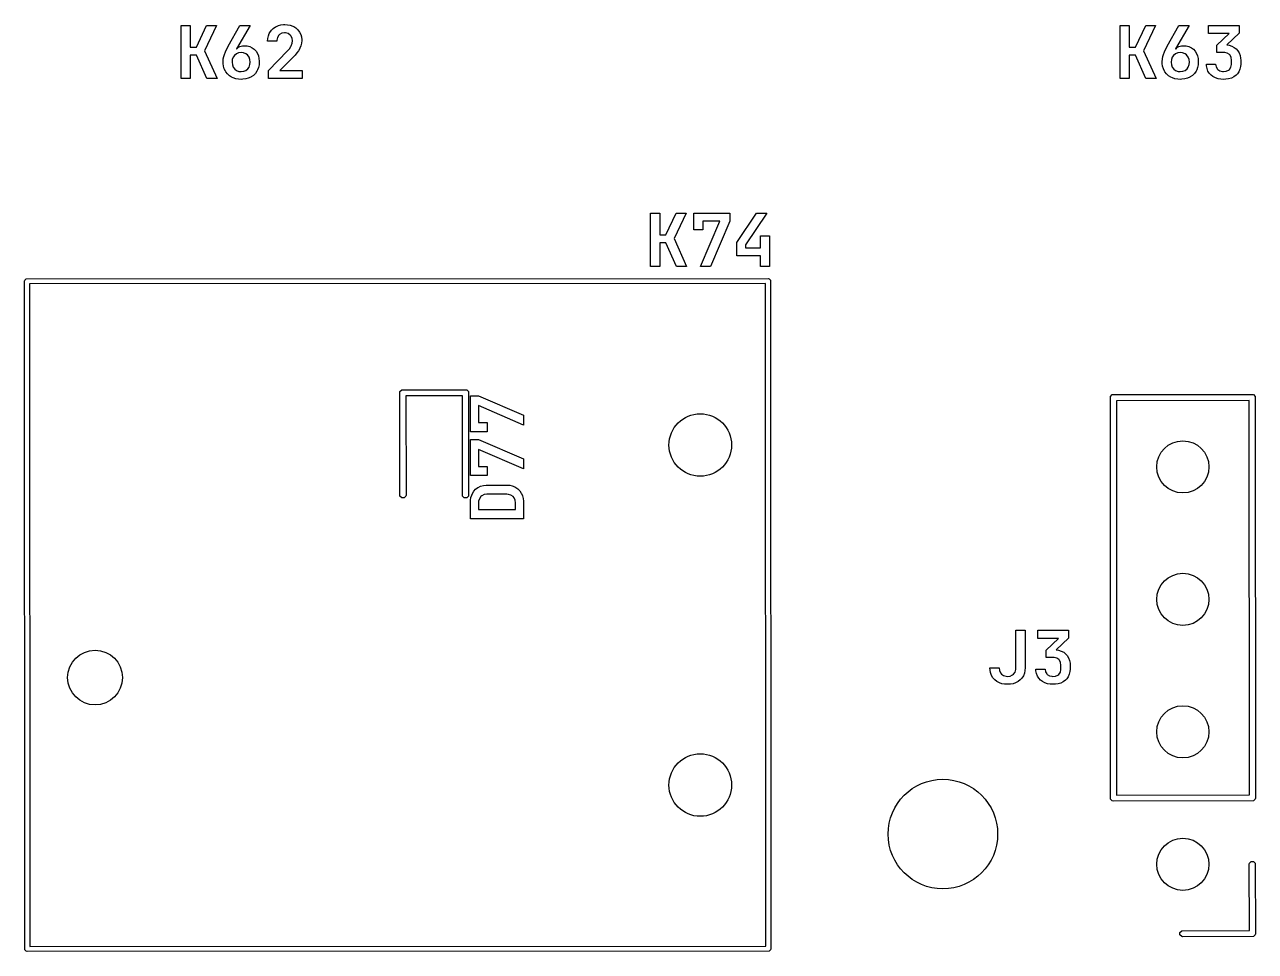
# Model space of a CAD drawing. Extents: x 0.7 to 11, y -6.1 to -1.6.
# Drawn here: x 6.256 to 7.185, y -5.774 to -5.074 of the extents above; entities that cross this region are included whole.
import ezdxf

# ---------------------------------------------------------------- set-up
doc = ezdxf.new("R2010")
doc.units = 0
doc.header["$MEASUREMENT"] = 0
doc.layers.add('BLACK', color=7, linetype='CONTINUOUS')

msp = doc.modelspace()

# ---------------------------------------------------------------- linework, layer by layer
at = {"layer": 'BLACK', "linetype": 'CONTINUOUS'}
for p, q in [((6.37393, -5.11476), (6.37393, -5.07453)), ((6.37393, -5.07453), (6.38083, -5.07453)), ((6.38083, -5.07453), (6.38083, -5.09094)), ((6.38556, -5.09094), (6.39319, -5.07453)), ((6.40066, -5.07453), (6.39162, -5.09371)), ((6.39319, -5.07453), (6.40066, -5.07453)), ((6.40951, -5.09033), (6.41821, -5.07453)), ((6.42601, -5.07453), (6.41568, -5.09226)), ((6.41821, -5.07453), (6.42601, -5.07453)), ((6.44057, -5.08062), (6.44096, -5.07991)), ((6.44096, -5.07991), (6.44212, -5.07827)), ((6.44212, -5.07827), (6.44352, -5.07688)), ((6.44352, -5.07688), (6.44517, -5.07574)), ((6.44517, -5.07574), (6.44552, -5.07554)), ((6.44552, -5.07554), (6.44744, -5.07471)), ((6.44744, -5.07471), (6.44932, -5.07423)), ((6.44932, -5.07423), (6.45135, -5.074)), ((6.45214, -5.08016), (6.45011, -5.08044)), ((6.45135, -5.074), (6.4523, -5.07397)), ((6.45278, -5.08018), (6.45214, -5.08016)), ((6.4523, -5.07397), (6.45439, -5.07409)), ((6.45478, -5.08069), (6.45278, -5.08018)), ((6.45439, -5.07409), (6.45631, -5.07444)), ((6.45631, -5.07444), (6.45825, -5.07511)), ((6.45825, -5.07511), (6.45898, -5.07545)), ((6.45898, -5.07545), (6.46062, -5.0765)), ((6.46062, -5.0765), (6.46215, -5.07792)), ((6.46215, -5.07792), (6.46339, -5.07962)), ((6.46339, -5.07962), (6.46423, -5.08138)), ((7.08259, -5.11476), (7.08259, -5.07453)), ((7.08259, -5.07453), (7.08949, -5.07453)), ((7.08949, -5.07453), (7.08949, -5.09094)), ((7.09422, -5.09094), (7.10186, -5.07453)), ((7.10932, -5.07453), (7.10028, -5.09371)), ((7.10186, -5.07453), (7.10932, -5.07453)), ((7.11817, -5.09033), (7.12688, -5.07453)), ((7.13467, -5.07453), (7.12434, -5.09226)), ((7.12688, -5.07453), (7.13467, -5.07453)), ((7.14917, -5.0806), (7.14917, -5.07453)), ((7.14917, -5.07453), (7.17243, -5.07453)), ((7.17243, -5.07453), (7.17243, -5.08035)), ((6.43926, -5.08647), (6.43941, -5.08443)), ((6.44616, -5.08647), (6.43926, -5.08647)), ((6.43941, -5.08443), (6.43982, -5.08254)), ((6.43982, -5.08254), (6.44057, -5.08062)), ((6.4462, -5.08561), (6.44616, -5.08647)), ((6.44668, -5.08363), (6.4462, -5.08561)), ((6.44779, -5.0819), (6.44668, -5.08363)), ((6.44833, -5.0814), (6.44779, -5.0819)), ((6.45011, -5.08044), (6.44833, -5.0814)), ((6.45636, -5.08184), (6.45478, -5.08069)), ((6.45681, -5.08239), (6.45636, -5.08184)), ((6.45768, -5.08419), (6.45681, -5.08239)), ((6.45708, -5.08995), (6.45772, -5.08808)), ((6.45794, -5.08621), (6.45768, -5.08419)), ((6.45772, -5.08808), (6.45794, -5.08621)), ((6.46423, -5.08138), (6.46475, -5.08332)), ((6.4648, -5.08799), (6.46435, -5.08991)), ((6.46475, -5.08332), (6.46497, -5.08544)), ((6.46498, -5.08589), (6.4648, -5.08799)), ((6.46497, -5.08544), (6.46498, -5.08589)), ((7.16487, -5.0806), (7.14917, -5.0806)), ((7.15562, -5.08945), (7.16487, -5.0806)), ((7.15562, -5.09498), (7.15562, -5.08945)), ((7.17243, -5.08035), (7.16316, -5.08925)), ((7.16316, -5.08925), (7.16481, -5.08953)), ((6.38083, -5.09094), (6.38556, -5.09094)), ((6.38552, -5.09696), (6.38083, -5.09696)), ((6.38083, -5.09696), (6.38083, -5.11476)), ((6.39343, -5.11476), (6.38552, -5.09696)), ((6.39162, -5.09371), (6.40108, -5.11476)), ((6.40585, -5.09992), (6.40626, -5.09802)), ((6.40626, -5.09802), (6.4067, -5.09655)), ((6.4067, -5.09655), (6.40742, -5.09464)), ((6.40742, -5.09464), (6.40828, -5.0927)), ((6.40828, -5.0927), (6.40919, -5.09093)), ((6.40919, -5.09093), (6.40951, -5.09033)), ((6.41331, -5.09849), (6.41264, -5.10038)), ((6.41419, -5.09721), (6.41331, -5.09849)), ((6.41571, -5.09597), (6.41419, -5.09721)), ((6.41568, -5.09226), (6.4159, -5.09241)), ((6.41739, -5.0953), (6.41571, -5.09597)), ((6.4159, -5.09241), (6.41732, -5.09107)), ((6.41732, -5.09107), (6.41832, -5.09056)), ((6.41931, -5.09508), (6.41739, -5.0953)), ((6.41832, -5.09056), (6.4202, -5.09002)), ((6.42103, -5.09525), (6.41931, -5.09508)), ((6.4202, -5.09002), (6.4218, -5.0899)), ((6.42293, -5.09597), (6.42103, -5.09525)), ((6.4218, -5.0899), (6.42383, -5.09005)), ((6.42413, -5.0969), (6.42293, -5.09597)), ((6.42383, -5.09005), (6.42586, -5.09056)), ((6.4253, -5.09849), (6.42413, -5.0969)), ((6.42597, -5.10038), (6.4253, -5.09849)), ((6.42586, -5.09056), (6.42768, -5.09143)), ((6.42768, -5.09143), (6.42925, -5.09262)), ((6.42925, -5.09262), (6.43057, -5.0941)), ((6.43057, -5.0941), (6.43154, -5.09571)), ((6.43154, -5.09571), (6.43227, -5.09752)), ((6.43227, -5.09752), (6.43273, -5.09953)), ((6.43988, -5.10854), (6.45436, -5.09373)), ((6.45868, -5.09847), (6.44856, -5.10853)), ((6.45436, -5.09373), (6.45571, -5.09218)), ((6.45571, -5.09218), (6.45679, -5.09053)), ((6.45679, -5.09053), (6.45708, -5.08995)), ((6.46007, -5.09702), (6.45868, -5.09847)), ((6.46143, -5.09539), (6.46007, -5.09702)), ((6.46255, -5.09379), (6.46143, -5.09539)), ((6.46351, -5.09203), (6.46255, -5.09379)), ((6.4636, -5.09184), (6.46351, -5.09203)), ((6.46435, -5.08991), (6.4636, -5.09184)), ((7.08949, -5.09094), (7.09422, -5.09094)), ((7.09418, -5.09696), (7.08949, -5.09696)), ((7.08949, -5.09696), (7.08949, -5.11476)), ((7.1021, -5.11476), (7.09418, -5.09696)), ((7.10028, -5.09371), (7.10974, -5.11476)), ((7.11451, -5.09992), (7.11492, -5.09802)), ((7.11492, -5.09802), (7.11537, -5.09655)), ((7.11537, -5.09655), (7.11608, -5.09464)), ((7.11608, -5.09464), (7.11694, -5.0927)), ((7.11694, -5.0927), (7.11785, -5.09093)), ((7.11785, -5.09093), (7.11817, -5.09033)), ((7.12197, -5.09849), (7.1213, -5.10038)), ((7.12285, -5.09721), (7.12197, -5.09849)), ((7.12438, -5.09597), (7.12285, -5.09721)), ((7.12434, -5.09226), (7.12456, -5.09241)), ((7.12605, -5.0953), (7.12438, -5.09597)), ((7.12456, -5.09241), (7.12598, -5.09107)), ((7.12598, -5.09107), (7.12698, -5.09056)), ((7.12797, -5.09508), (7.12605, -5.0953)), ((7.12698, -5.09056), (7.12886, -5.09002)), ((7.1297, -5.09525), (7.12797, -5.09508)), ((7.12886, -5.09002), (7.13046, -5.0899)), ((7.13159, -5.09597), (7.1297, -5.09525)), ((7.13046, -5.0899), (7.13249, -5.09005)), ((7.13279, -5.0969), (7.13159, -5.09597)), ((7.13249, -5.09005), (7.13452, -5.09056)), ((7.13396, -5.09849), (7.13279, -5.0969)), ((7.13463, -5.10038), (7.13396, -5.09849)), ((7.13452, -5.09056), (7.13634, -5.09143)), ((7.13634, -5.09143), (7.13791, -5.09262)), ((7.13791, -5.09262), (7.13923, -5.0941)), ((7.13923, -5.0941), (7.1402, -5.09571)), ((7.1402, -5.09571), (7.14093, -5.09752)), ((7.14093, -5.09752), (7.14139, -5.09953)), ((7.16065, -5.09498), (7.15562, -5.09498)), ((7.1615, -5.09502), (7.16065, -5.09498)), ((7.16343, -5.09547), (7.1615, -5.09502)), ((7.16506, -5.09651), (7.16343, -5.09547)), ((7.16481, -5.08953), (7.16688, -5.09019)), ((7.16552, -5.09702), (7.16506, -5.09651)), ((7.16639, -5.09873), (7.16552, -5.09702)), ((7.16666, -5.10072), (7.16639, -5.09873)), ((7.16688, -5.09019), (7.16872, -5.09115)), ((7.16872, -5.09115), (7.1701, -5.0922)), ((7.1701, -5.0922), (7.17144, -5.09367)), ((7.17144, -5.09367), (7.17246, -5.09536)), ((7.17246, -5.09536), (7.17314, -5.09726)), ((7.17314, -5.09726), (7.1735, -5.09939)), ((6.40568, -5.10198), (6.40585, -5.09992)), ((6.4057, -5.1023), (6.40568, -5.10198)), ((6.40573, -5.10322), (6.4057, -5.1023)), ((6.40601, -5.10531), (6.40573, -5.10322)), ((6.40655, -5.10724), (6.40601, -5.10531)), ((6.40737, -5.109), (6.40655, -5.10724)), ((6.41264, -5.10038), (6.41245, -5.1023)), ((6.41245, -5.1023), (6.41267, -5.10432)), ((6.41267, -5.10432), (6.41331, -5.10607)), ((6.41331, -5.10607), (6.41449, -5.10766)), ((6.41449, -5.10766), (6.41571, -5.10858)), ((6.42293, -5.10858), (6.42443, -5.10735)), ((6.42443, -5.10735), (6.4253, -5.10607)), ((6.4253, -5.10607), (6.42597, -5.1042)), ((6.42616, -5.1023), (6.42597, -5.10038)), ((6.42597, -5.1042), (6.42616, -5.1023)), ((6.43239, -5.10632), (6.43172, -5.10816)), ((6.43279, -5.10433), (6.43239, -5.10632)), ((6.43273, -5.09953), (6.43291, -5.1015)), ((6.43293, -5.10219), (6.43279, -5.10433)), ((6.43291, -5.1015), (6.43293, -5.10219)), ((7.11435, -5.10198), (7.11451, -5.09992)), ((7.11436, -5.1023), (7.11435, -5.10198)), ((7.11439, -5.10322), (7.11436, -5.1023)), ((7.11467, -5.10531), (7.11439, -5.10322)), ((7.11522, -5.10724), (7.11467, -5.10531)), ((7.11603, -5.109), (7.11522, -5.10724)), ((7.1213, -5.10038), (7.12112, -5.1023)), ((7.12112, -5.1023), (7.12133, -5.10432)), ((7.12133, -5.10432), (7.12197, -5.10607)), ((7.12197, -5.10607), (7.12315, -5.10766)), ((7.12315, -5.10766), (7.12438, -5.10858)), ((7.13159, -5.10858), (7.13309, -5.10735)), ((7.13309, -5.10735), (7.13396, -5.10607)), ((7.13396, -5.10607), (7.13463, -5.1042)), ((7.13482, -5.1023), (7.13463, -5.10038)), ((7.13463, -5.1042), (7.13482, -5.1023)), ((7.14105, -5.10632), (7.14038, -5.10816)), ((7.14145, -5.10433), (7.14105, -5.10632)), ((7.14139, -5.09953), (7.14158, -5.1015)), ((7.14159, -5.10219), (7.14145, -5.10433)), ((7.14158, -5.1015), (7.14159, -5.10219)), ((7.14781, -5.10505), (7.14775, -5.10374)), ((7.14775, -5.10374), (7.15465, -5.10374)), ((7.14816, -5.10716), (7.14781, -5.10505)), ((7.14885, -5.10905), (7.14816, -5.10716)), ((7.15465, -5.10374), (7.15496, -5.10578)), ((7.15496, -5.10578), (7.15597, -5.10751)), ((7.15597, -5.10751), (7.15626, -5.1078)), ((7.15626, -5.1078), (7.1579, -5.10882)), ((7.16441, -5.10831), (7.16505, -5.1078)), ((7.16505, -5.1078), (7.1662, -5.10616)), ((7.1662, -5.10616), (7.16664, -5.10421)), ((7.16664, -5.10421), (7.16666, -5.10374)), ((7.16666, -5.10374), (7.16666, -5.10072)), ((7.17298, -5.10772), (7.1722, -5.10956)), ((7.17343, -5.10567), (7.17298, -5.10772)), ((7.17355, -5.10374), (7.17343, -5.10567)), ((7.1735, -5.09939), (7.17355, -5.1007)), ((7.17355, -5.1007), (7.17355, -5.10374)), ((6.38083, -5.11476), (6.37393, -5.11476)), ((6.40108, -5.11476), (6.39343, -5.11476)), ((6.4077, -5.10955), (6.40737, -5.109)), ((6.40897, -5.11121), (6.4077, -5.10955)), ((6.41052, -5.11262), (6.40897, -5.11121)), ((6.41214, -5.11366), (6.41052, -5.11262)), ((6.41333, -5.11422), (6.41214, -5.11366)), ((6.41525, -5.11485), (6.41333, -5.11422)), ((6.41734, -5.11521), (6.41525, -5.11485)), ((6.41571, -5.10858), (6.41761, -5.10929)), ((6.41933, -5.11531), (6.41734, -5.11521)), ((6.41761, -5.10929), (6.41931, -5.10946)), ((6.41931, -5.10946), (6.42126, -5.10924)), ((6.4206, -5.11527), (6.41933, -5.11531)), ((6.42274, -5.115), (6.4206, -5.11527)), ((6.42126, -5.10924), (6.42293, -5.10858)), ((6.42472, -5.11448), (6.42274, -5.115)), ((6.42651, -5.1137), (6.42472, -5.11448)), ((6.42689, -5.11349), (6.42651, -5.1137)), ((6.4286, -5.11229), (6.42689, -5.11349)), ((6.43005, -5.11083), (6.4286, -5.11229)), ((6.43123, -5.10911), (6.43005, -5.11083)), ((6.43172, -5.10816), (6.43123, -5.10911)), ((6.43988, -5.11476), (6.43988, -5.10854)), ((6.46544, -5.11476), (6.43988, -5.11476)), ((6.44856, -5.10853), (6.46544, -5.10853)), ((6.46544, -5.10853), (6.46544, -5.11476)), ((7.08949, -5.11476), (7.08259, -5.11476)), ((7.10974, -5.11476), (7.1021, -5.11476)), ((7.11636, -5.10955), (7.11603, -5.109)), ((7.11763, -5.11121), (7.11636, -5.10955)), ((7.11918, -5.11262), (7.11763, -5.11121)), ((7.1208, -5.11366), (7.11918, -5.11262)), ((7.12199, -5.11422), (7.1208, -5.11366)), ((7.12391, -5.11485), (7.12199, -5.11422)), ((7.126, -5.11521), (7.12391, -5.11485)), ((7.12438, -5.10858), (7.12628, -5.10929)), ((7.12799, -5.11531), (7.126, -5.11521)), ((7.12628, -5.10929), (7.12797, -5.10946)), ((7.12797, -5.10946), (7.12992, -5.10924)), ((7.12926, -5.11527), (7.12799, -5.11531)), ((7.13141, -5.115), (7.12926, -5.11527)), ((7.12992, -5.10924), (7.13159, -5.10858)), ((7.13338, -5.11448), (7.13141, -5.115)), ((7.13517, -5.1137), (7.13338, -5.11448)), ((7.13555, -5.11349), (7.13517, -5.1137)), ((7.13726, -5.11229), (7.13555, -5.11349)), ((7.13871, -5.11083), (7.13726, -5.11229)), ((7.1399, -5.10911), (7.13871, -5.11083)), ((7.14038, -5.10816), (7.1399, -5.10911)), ((7.14987, -5.11074), (7.14885, -5.10905)), ((7.15122, -5.11221), (7.14987, -5.11074)), ((7.15261, -5.11326), (7.15122, -5.11221)), ((7.15445, -5.11422), (7.15261, -5.11326)), ((7.15653, -5.11488), (7.15445, -5.11422)), ((7.15849, -5.1152), (7.15653, -5.11488)), ((7.1579, -5.10882), (7.15981, -5.10926)), ((7.16063, -5.11531), (7.15849, -5.1152)), ((7.15981, -5.10926), (7.16065, -5.10929)), ((7.16244, -5.11524), (7.16063, -5.11531)), ((7.16065, -5.10929), (7.16258, -5.10908)), ((7.16444, -5.11494), (7.16244, -5.11524)), ((7.16258, -5.10908), (7.16441, -5.10831)), ((7.16656, -5.11433), (7.16444, -5.11494)), ((7.16844, -5.11342), (7.16656, -5.11433)), ((7.17008, -5.11221), (7.16844, -5.11342)), ((7.17108, -5.11118), (7.17008, -5.11221)), ((7.1722, -5.10956), (7.17108, -5.11118)), ((6.72826, -5.2565), (6.72826, -5.21626)), ((6.72826, -5.21626), (6.73516, -5.21626)), ((6.73516, -5.21626), (6.73516, -5.23267)), ((6.73989, -5.23267), (6.74752, -5.21626)), ((6.75499, -5.21626), (6.74595, -5.23544)), ((6.74752, -5.21626), (6.75499, -5.21626)), ((6.76081, -5.2289), (6.76081, -5.21626)), ((6.76081, -5.21626), (6.78797, -5.21626)), ((6.78797, -5.21626), (6.78797, -5.22234)), ((6.79342, -5.23855), (6.80828, -5.21626)), ((6.81593, -5.21626), (6.79999, -5.24035)), ((6.80828, -5.21626), (6.81593, -5.21626)), ((6.76583, -5.2565), (6.78056, -5.22233)), ((6.78056, -5.22233), (6.76771, -5.22233)), ((6.76771, -5.22233), (6.76771, -5.2289)), ((6.78797, -5.22234), (6.77336, -5.2565)), ((6.73516, -5.23267), (6.73989, -5.23267)), ((6.74595, -5.23544), (6.75541, -5.2565)), ((6.76771, -5.2289), (6.76081, -5.2289)), ((6.81122, -5.24245), (6.81122, -5.23335)), ((6.81122, -5.23335), (6.81811, -5.23335)), ((6.81811, -5.23335), (6.81811, -5.2565)), ((6.73985, -5.2387), (6.73516, -5.2387)), ((6.73516, -5.2387), (6.73516, -5.2565)), ((6.74777, -5.2565), (6.73985, -5.2387)), ((6.79342, -5.24851), (6.79342, -5.23855)), ((6.79999, -5.24035), (6.79999, -5.24245)), ((6.79999, -5.24245), (6.81122, -5.24245)), ((6.73516, -5.2565), (6.72826, -5.2565)), ((6.75541, -5.2565), (6.74777, -5.2565)), ((6.77336, -5.2565), (6.76583, -5.2565)), ((6.81122, -5.24851), (6.79342, -5.24851)), ((6.81122, -5.2565), (6.81122, -5.24851)), ((6.81811, -5.2565), (6.81122, -5.2565)), ((6.25606, -5.26696), (6.25712, -5.2659)), ((6.25712, -5.2659), (6.81693, -5.26575)), ((6.81693, -5.26575), (6.81768, -5.2659)), ((6.81768, -5.2659), (6.81875, -5.26696)), ((6.25591, -5.26772), (6.25606, -5.26696)), ((6.25606, -5.77241), (6.25591, -5.26772)), ((6.81496, -5.26954), (6.25969, -5.26968)), ((6.25969, -5.26968), (6.25984, -5.76983)), ((6.81511, -5.76969), (6.81496, -5.26954)), ((6.81875, -5.26696), (6.8189, -5.77165)), ((6.53898, -5.35197), (6.53916, -5.35106)), ((6.53916, -5.43004), (6.53898, -5.35197)), ((6.53916, -5.35106), (6.54043, -5.34979)), ((6.54043, -5.34979), (6.58858, -5.34961)), ((6.58623, -5.35416), (6.54353, -5.35432)), ((6.54353, -5.35432), (6.5437, -5.42913)), ((6.5864, -5.43004), (6.58623, -5.35416)), ((6.58858, -5.34961), (6.58949, -5.34979)), ((6.58949, -5.34979), (6.59077, -5.35106)), ((6.59077, -5.35106), (6.59094, -5.42913)), ((6.59225, -5.38134), (6.59225, -5.35419)), ((6.59225, -5.35419), (6.59832, -5.35419)), ((6.59832, -5.35419), (6.63248, -5.36879)), ((7.0752, -5.35551), (7.07538, -5.35461)), ((7.07538, -5.65878), (7.0752, -5.35551)), ((7.07538, -5.35461), (7.07666, -5.35333)), ((7.07666, -5.35333), (7.18228, -5.35315)), ((7.17992, -5.3577), (7.07974, -5.35787)), ((7.07974, -5.35787), (7.07992, -5.65569)), ((7.1801, -5.65552), (7.17992, -5.3577)), ((7.18228, -5.35315), (7.18319, -5.35333)), ((7.18319, -5.35333), (7.18447, -5.35461)), ((7.18447, -5.35461), (7.18465, -5.65787)), ((6.63248, -5.37632), (6.59832, -5.3616)), ((6.59832, -5.3616), (6.59832, -5.37445)), ((6.59832, -5.37445), (6.60488, -5.37445)), ((6.60488, -5.37445), (6.60488, -5.38134)), ((6.63248, -5.36879), (6.63248, -5.37632)), ((6.60488, -5.38134), (6.59225, -5.38134)), ((6.59225, -5.41438), (6.59225, -5.38723)), ((6.59225, -5.38723), (6.59832, -5.38723)), ((6.59832, -5.38723), (6.63248, -5.40183)), ((6.63248, -5.40936), (6.59832, -5.39464)), ((6.59832, -5.39464), (6.59832, -5.40749)), ((6.63248, -5.40183), (6.63248, -5.40936)), ((6.60488, -5.41438), (6.59225, -5.41438)), ((6.59832, -5.40749), (6.60488, -5.40749)), ((6.60488, -5.40749), (6.60488, -5.41438)), ((6.59624, -5.42473), (6.59782, -5.42351)), ((6.59782, -5.42351), (6.59817, -5.4233)), ((6.59817, -5.4233), (6.60002, -5.42241)), ((6.60002, -5.42241), (6.60208, -5.42186)), ((6.60208, -5.42186), (6.60409, -5.42164)), ((6.60409, -5.42164), (6.6048, -5.42162)), ((6.6048, -5.42162), (6.61987, -5.42162)), ((6.61987, -5.42162), (6.62193, -5.42176)), ((6.62193, -5.42176), (6.62384, -5.42215)), ((6.62384, -5.42215), (6.62578, -5.4229)), ((6.62578, -5.4229), (6.62651, -5.4233)), ((6.62651, -5.4233), (6.62816, -5.42447)), ((6.54043, -5.43132), (6.53916, -5.43004)), ((6.54224, -5.43132), (6.54043, -5.43132)), ((6.54352, -5.43004), (6.54224, -5.43132)), ((6.5437, -5.42913), (6.54352, -5.43004)), ((6.58768, -5.43132), (6.5864, -5.43004)), ((6.58949, -5.43132), (6.58768, -5.43132)), ((6.59077, -5.43004), (6.58949, -5.43132)), ((6.59094, -5.42913), (6.59077, -5.43004)), ((6.59225, -5.43504), (6.59234, -5.43307)), ((6.59234, -5.43307), (6.59269, -5.43101)), ((6.59269, -5.43101), (6.59328, -5.42912)), ((6.59328, -5.42912), (6.59381, -5.42796)), ((6.59381, -5.42796), (6.5949, -5.42622)), ((6.5949, -5.42622), (6.59624, -5.42473)), ((6.59904, -5.43194), (6.59851, -5.4338)), ((6.60016, -5.4303), (6.59904, -5.43194)), ((6.60097, -5.4296), (6.60016, -5.4303)), ((6.60278, -5.42877), (6.60097, -5.4296)), ((6.6048, -5.42852), (6.60278, -5.42877)), ((6.61987, -5.42852), (6.6048, -5.42852)), ((6.62093, -5.42858), (6.61987, -5.42852)), ((6.62293, -5.42915), (6.62093, -5.42858)), ((6.62455, -5.4303), (6.62293, -5.42915)), ((6.62523, -5.43113), (6.62455, -5.4303)), ((6.62605, -5.43298), (6.62523, -5.43113)), ((6.6263, -5.43504), (6.62605, -5.43298)), ((6.62816, -5.42447), (6.62956, -5.4259)), ((6.62956, -5.4259), (6.63071, -5.42759)), ((6.63071, -5.42759), (6.63091, -5.42796)), ((6.63091, -5.42796), (6.63167, -5.42973)), ((6.63167, -5.42973), (6.63218, -5.43168)), ((6.63218, -5.43168), (6.63244, -5.43379)), ((6.59225, -5.447), (6.59225, -5.43504)), ((6.59851, -5.4338), (6.59843, -5.43504)), ((6.59843, -5.43504), (6.59843, -5.44011)), ((6.59843, -5.44011), (6.6263, -5.44011)), ((6.6263, -5.44011), (6.6263, -5.43504)), ((6.63244, -5.43379), (6.63248, -5.43504)), ((6.63248, -5.43504), (6.63248, -5.447)), ((6.63248, -5.447), (6.59225, -5.447)), ((7.0039, -5.55959), (7.0039, -5.53122)), ((7.0039, -5.53122), (7.0108, -5.53122)), ((7.0108, -5.53122), (7.0108, -5.55959)), ((7.02045, -5.53729), (7.02045, -5.53122)), ((7.02045, -5.53122), (7.0437, -5.53122)), ((7.0437, -5.53122), (7.0437, -5.53704)), ((7.03614, -5.53729), (7.02045, -5.53729)), ((7.02689, -5.54615), (7.03614, -5.53729)), ((7.0437, -5.53704), (7.03444, -5.54595)), ((7.02689, -5.55168), (7.02689, -5.54615)), ((7.03192, -5.55168), (7.02689, -5.55168)), ((7.03278, -5.55171), (7.03192, -5.55168)), ((7.03471, -5.55216), (7.03278, -5.55171)), ((7.03444, -5.54595), (7.03608, -5.54622)), ((7.03634, -5.55321), (7.03471, -5.55216)), ((7.03608, -5.54622), (7.03816, -5.54688)), ((7.0368, -5.55371), (7.03634, -5.55321)), ((7.03767, -5.55542), (7.0368, -5.55371)), ((7.03816, -5.54688), (7.03999, -5.54784)), ((7.03999, -5.54784), (7.04137, -5.5489)), ((7.04137, -5.5489), (7.04272, -5.55037)), ((7.04272, -5.55037), (7.04373, -5.55205)), ((7.04373, -5.55205), (7.04442, -5.55396)), ((6.98447, -5.56126), (6.98438, -5.55952)), ((6.98438, -5.55952), (6.99128, -5.55952)), ((6.9848, -5.56319), (6.98447, -5.56126)), ((6.99128, -5.55952), (6.99147, -5.56145)), ((6.99147, -5.56145), (6.99222, -5.56332)), ((7.00222, -5.5643), (7.00331, -5.56271)), ((7.00331, -5.56271), (7.00382, -5.56085)), ((7.00382, -5.56085), (7.0039, -5.55959)), ((7.01067, -5.56166), (7.0103, -5.56356)), ((7.0108, -5.55959), (7.01067, -5.56166)), ((7.01908, -5.56174), (7.01903, -5.56044)), ((7.01903, -5.56044), (7.02592, -5.56044)), ((7.01944, -5.56385), (7.01908, -5.56174)), ((7.02592, -5.56044), (7.02623, -5.56247)), ((7.02623, -5.56247), (7.02725, -5.5642)), ((7.03633, -5.56449), (7.03748, -5.56286)), ((7.03748, -5.56286), (7.03792, -5.56091)), ((7.03793, -5.55742), (7.03767, -5.55542)), ((7.03792, -5.56091), (7.03793, -5.56044)), ((7.03793, -5.56044), (7.03793, -5.55742)), ((7.0447, -5.56236), (7.04425, -5.56441)), ((7.04442, -5.55396), (7.04477, -5.55608)), ((7.04483, -5.56044), (7.0447, -5.56236)), ((7.04477, -5.55608), (7.04483, -5.55739)), ((7.04483, -5.55739), (7.04483, -5.56044)), ((6.9855, -5.56524), (6.9848, -5.56319)), ((6.98655, -5.56705), (6.9855, -5.56524)), ((6.98793, -5.56864), (6.98655, -5.56705)), ((6.9896, -5.56995), (6.98793, -5.56864)), ((6.99153, -5.57094), (6.9896, -5.56995)), ((6.99337, -5.57153), (6.99153, -5.57094)), ((6.99222, -5.56332), (6.99296, -5.56426)), ((6.99296, -5.56426), (6.99454, -5.56538)), ((6.99539, -5.57189), (6.99337, -5.57153)), ((6.99454, -5.56538), (6.99653, -5.56592)), ((6.99759, -5.572), (6.99539, -5.57189)), ((6.99653, -5.56592), (6.99759, -5.56599)), ((6.99759, -5.56599), (6.99962, -5.56575)), ((6.9998, -5.57189), (6.99759, -5.572)), ((6.99962, -5.56575), (7.00142, -5.56496)), ((7.00182, -5.57154), (6.9998, -5.57189)), ((7.00142, -5.56496), (7.00222, -5.5643)), ((7.00366, -5.57095), (7.00182, -5.57154)), ((7.00558, -5.56997), (7.00366, -5.57095)), ((7.00725, -5.56868), (7.00558, -5.56997)), ((7.00845, -5.56734), (7.00725, -5.56868)), ((7.00954, -5.56557), (7.00845, -5.56734)), ((7.0103, -5.56356), (7.00954, -5.56557)), ((7.02013, -5.56575), (7.01944, -5.56385)), ((7.02115, -5.56743), (7.02013, -5.56575)), ((7.0225, -5.5689), (7.02115, -5.56743)), ((7.02389, -5.56995), (7.0225, -5.5689)), ((7.02573, -5.57091), (7.02389, -5.56995)), ((7.0278, -5.57157), (7.02573, -5.57091)), ((7.02725, -5.5642), (7.02754, -5.56449)), ((7.02754, -5.56449), (7.02918, -5.56551)), ((7.02977, -5.5719), (7.0278, -5.57157)), ((7.02918, -5.56551), (7.03109, -5.56595)), ((7.0319, -5.572), (7.02977, -5.5719)), ((7.03109, -5.56595), (7.03192, -5.56599)), ((7.03371, -5.57193), (7.0319, -5.572)), ((7.03192, -5.56599), (7.03385, -5.56578)), ((7.03572, -5.57164), (7.03371, -5.57193)), ((7.03385, -5.56578), (7.03568, -5.565)), ((7.03568, -5.565), (7.03633, -5.56449)), ((7.03784, -5.57102), (7.03572, -5.57164)), ((7.03972, -5.57011), (7.03784, -5.57102)), ((7.04136, -5.5689), (7.03972, -5.57011)), ((7.04236, -5.56787), (7.04136, -5.5689)), ((7.04347, -5.56625), (7.04236, -5.56787)), ((7.04425, -5.56441), (7.04347, -5.56625)), ((7.07992, -5.65569), (7.1801, -5.65552)), ((7.07666, -5.66006), (7.07538, -5.65878)), ((7.07756, -5.66024), (7.07666, -5.66006)), ((7.18319, -5.66006), (7.07756, -5.66024)), ((7.18447, -5.65878), (7.18319, -5.66006)), ((7.18465, -5.65787), (7.18447, -5.65878)), ((7.17992, -5.70787), (7.1801, -5.70697)), ((7.18009, -5.75788), (7.17992, -5.70787)), ((7.1801, -5.70697), (7.18138, -5.70569)), ((7.18138, -5.70569), (7.18319, -5.70569)), ((7.18319, -5.70569), (7.18447, -5.70697)), ((7.18447, -5.70697), (7.18465, -5.76024)), ((7.12774, -5.75933), (7.12902, -5.75805)), ((7.12902, -5.75805), (7.18009, -5.75788)), ((7.12774, -5.76114), (7.12774, -5.75933)), ((7.12902, -5.76242), (7.12774, -5.76114)), ((7.12992, -5.7626), (7.12902, -5.76242)), ((7.18319, -5.76242), (7.12992, -5.7626)), ((7.18447, -5.76114), (7.18319, -5.76242)), ((7.18465, -5.76024), (7.18447, -5.76114)), ((6.25712, -5.77347), (6.25606, -5.77241)), ((6.25787, -5.77362), (6.25712, -5.77347)), ((6.81768, -5.77347), (6.25787, -5.77362)), ((6.25984, -5.76983), (6.81511, -5.76969)), ((6.81875, -5.77241), (6.81768, -5.77347)), ((6.8189, -5.77165), (6.81875, -5.77241))]:
    msp.add_line(p, q, dxfattribs=at)
at = {"layer": 'BLACK'}
for centre, radius in [((6.76575, -5.39134), 0.02362), ((7.12992, -5.40787), 0.01969), ((7.12992, -5.50787), 0.01969), ((6.30906, -5.56693), 0.02067), ((7.12992, -5.60787), 0.01969), ((6.76575, -5.64803), 0.02362), ((6.94882, -5.68504), 0.04134), ((7.12992, -5.70787), 0.01969)]:
    msp.add_circle(centre, radius, dxfattribs=at)

doc.saveas('drawing.dxf')
